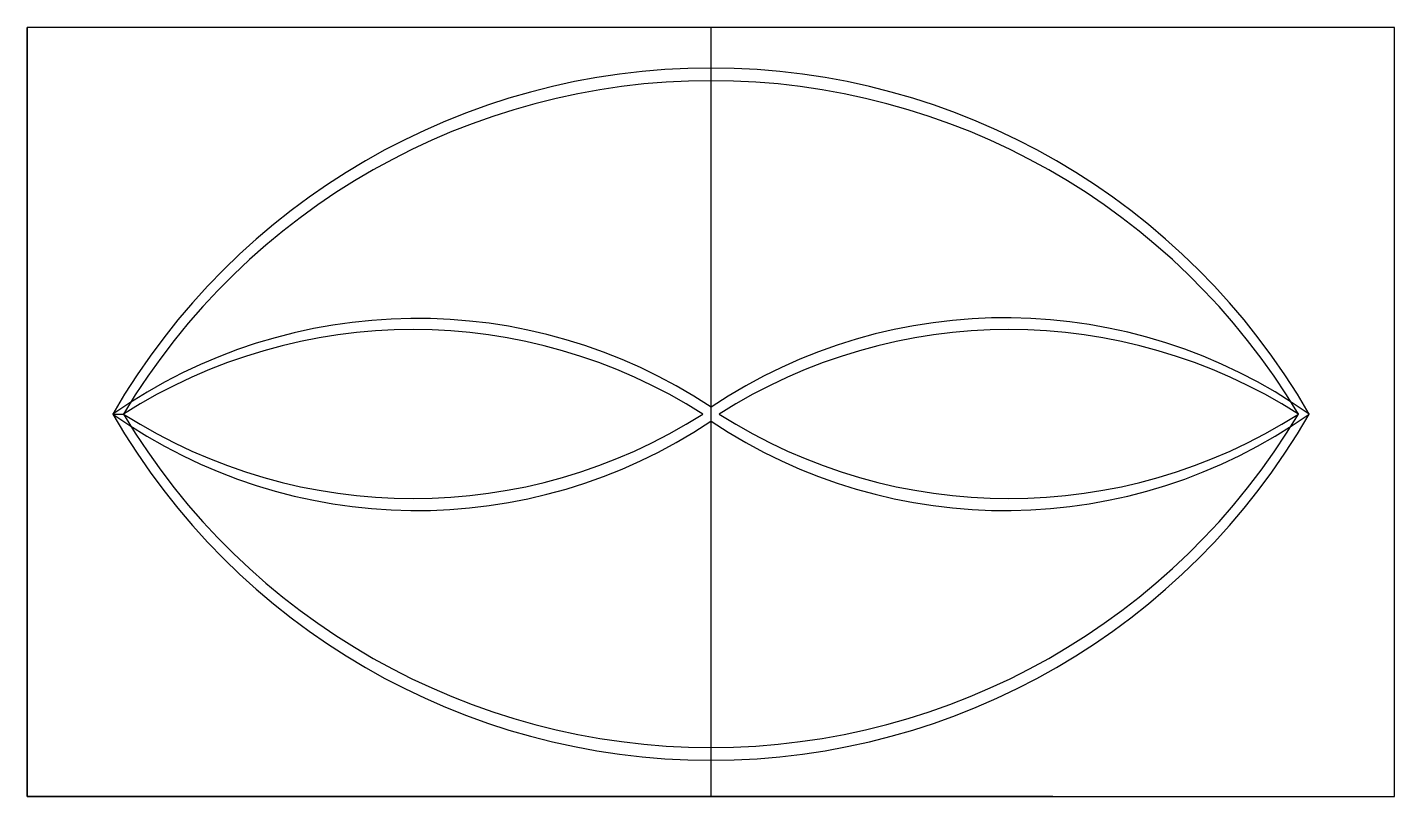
# Model space of a CAD drawing. Header units: millimetres. Extents: x 1501 to 2781, y 1110 to 1830.
import ezdxf

# ---------------------------------------------------------------- set-up
doc = ezdxf.new("R2010")
doc.units = ezdxf.units.MM

msp = doc.modelspace()

# ---------------------------------------------------------------- linework, layer by layer
for p, q in [((2780.5, 1830), (1500.5, 1830)), ((1500.5, 1830), (1500.5, 1110)), ((1500.5, 1110), (1500.5, 1830)), ((2140.5, 1830), (2140.5, 1110)), ((2780.5, 1110), (2780.5, 1830)), ((2140.5, 1474.6), (2140.5, 1461.5)), ((1580.5, 1468), (1590.5, 1468)), ((2460.5, 1110), (1500.5, 1110)), ((1500.5, 1110), (2780.5, 1110)), ((1500.5, 1110), (2780.5, 1110))]:
    msp.add_line(p, q)
for centre, radius, start, end in [((2140.5, 1145.8), 646.1, 29.9138, 150.0862), ((2140.5, 1139.3), 640.8, 30.8689, 149.1311), ((1865.4, 1060.1), 497.5, 56.4196, 124.9243), ((2415.8, 1063.6), 494.6, 54.8456, 123.8105), ((1861.7, 1042.5), 504.6, 57.4968, 122.5032), ((2419.4, 1042.5), 504.6, 57.4968, 122.5032), ((1865.3, 1872.4), 494.6, 234.8456, 303.8105), ((2140.5, 1790.2), 646.1, 209.9138, 330.0862), ((1861.7, 1893.6), 504.6, 237.4968, 302.5032), ((2140.5, 1796.8), 640.8, 210.8689, 329.1311), ((2415.8, 1872.4), 494.6, 236.1895, 305.1544), ((2419.4, 1893.6), 504.6, 237.4968, 302.5032)]:
    msp.add_arc(centre, radius, start, end)

doc.saveas('drawing.dxf')
